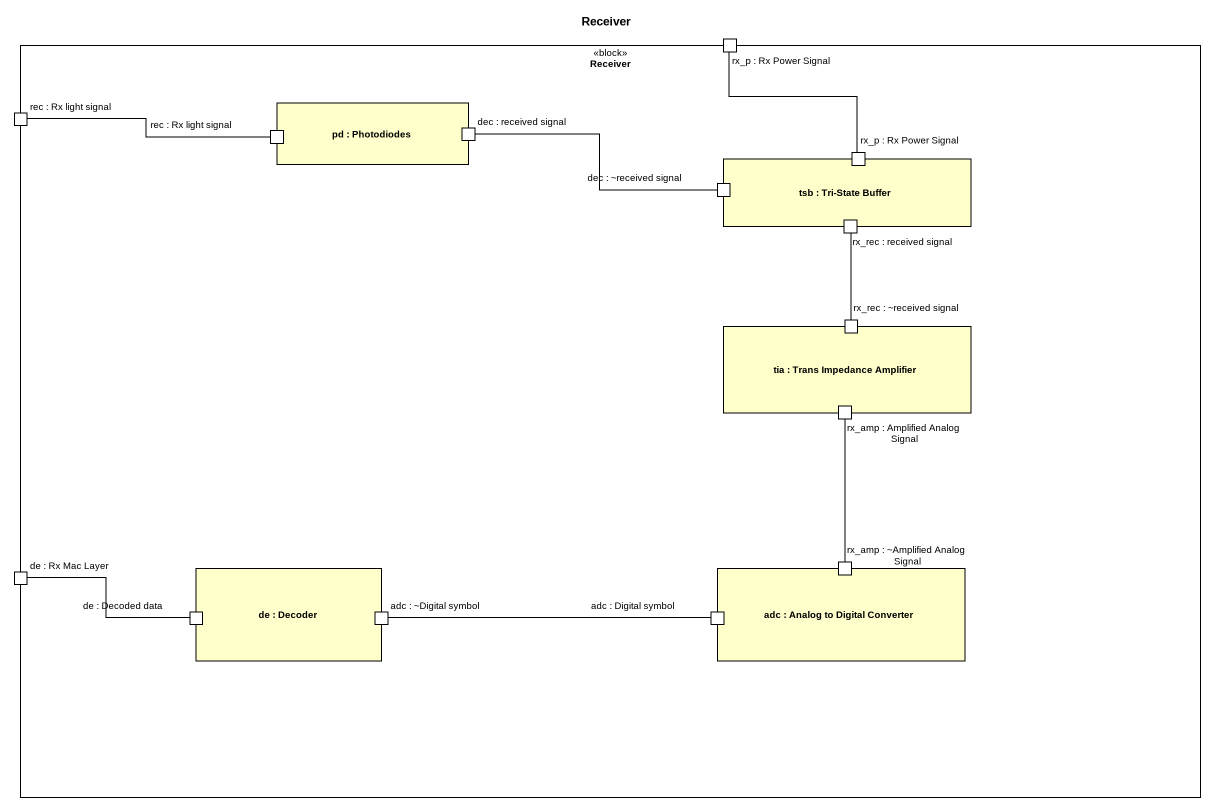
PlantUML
@startuml
title Receiver
rectangle Receiver <<block>> {
  port "rx_p : Rx Power Signal" as rx_p_Rx_Power_Signal
  port "rec : Rx light signal" as rec_Rx_light_signal
  rectangle "pd : Photodiodes" as pd #FFFFCC {
    port "rec : Rx light signal" as rec_Rx_light_signal_2
    port "dec : received signal" as dec_received_signal
  }
  rectangle "tsb : Tri-State Buffer" as tsb #FFFFCC {
    port "rx_p : Rx Power Signal" as rx_p_Rx_Power_Signal_2
    port "dec : ~received signal" as dec_received_signal_2
    port "rx_rec : received signal" as rx_rec_received_signal
  }
  rectangle "tia : Trans Impedance Amplifier" as tia #FFFFCC {
    port "rx_rec : ~received signal" as rx_rec_received_signal_2
    port "rx_amp : Amplified Analog Signal" as rx_amp_Amplified_Analog
  }
  port "de : Rx Mac Layer" as de_Rx_Mac_Layer
  rectangle "de : Decoder" as de #FFFFCC {
    port "de : Decoded data" as de_Decoded_data
    port "adc : ~Digital symbol" as adc_Digital_symbol
  }
  rectangle "adc : Analog to Digital Converter" as adc #FFFFCC {
    port "rx_amp : ~Amplified Analog Signal" as rx_amp_Amplified_Analog_2
    port "adc : Digital symbol" as adc_Digital_symbol_2
  }
}
rec_Rx_light_signal_2 -left- rec_Rx_light_signal
dec_received_signal -right- dec_received_signal_2
rx_p_Rx_Power_Signal_2 -up- rx_p_Rx_Power_Signal
rx_rec_received_signal -- rx_rec_received_signal_2
rx_amp_Amplified_Analog -- rx_amp_Amplified_Analog_2
de_Decoded_data -left- de_Rx_Mac_Layer
adc_Digital_symbol_2 -left- adc_Digital_symbol
@enduml
